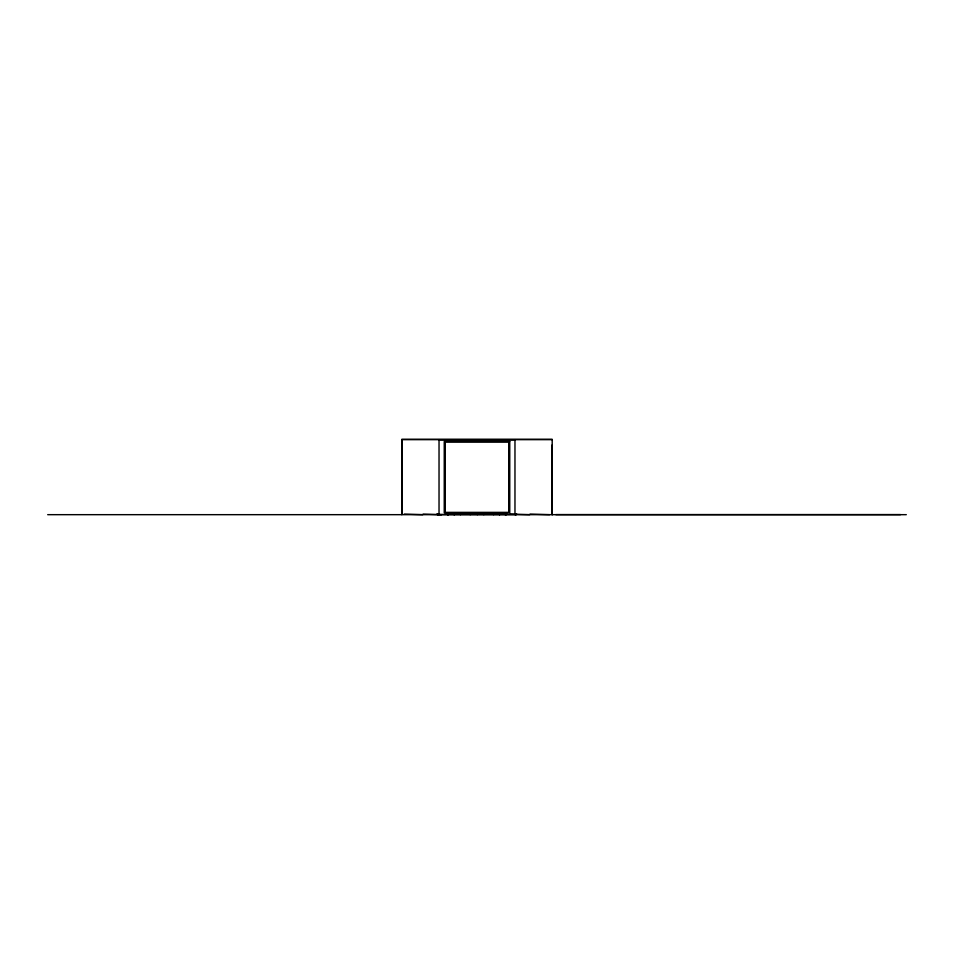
<?xml version="1.0" encoding="UTF-8"?>
<svg xmlns="http://www.w3.org/2000/svg" width="954" height="954" viewBox="0 0 954 954"><rect width="100%" height="100%" fill="white"/><g stroke="black" fill="none" stroke-linecap="round" stroke-linejoin="round"><path stroke-width="1.43" d="M552.199 444.874L552.199 514.671L552.199 439.329L401.801 439.329L401.801 514.671L401.92 444.874M447.724 513.789L447.557 514.671L447.271 513.789M448.642 514.075L448.475 514.671L448.642 513.789M505.537 513.789L505.346 514.671L505.06 513.789M506.455 513.789L506.276 514.671L506.002 514.075M447.736 514.075L447.378 514.552M505.525 514.075L505.334 514.671M506.455 514.075L506.097 514.552M483.833 514.671L484.227 513.789M493.612 514.671L494.005 513.789M437.755 514.671L438.375 513.979M516.674 514.075L516.209 514.671M515.577 514.099L515.959 514.671L515.47 513.789M437.755 514.051L438.089 514.671M515.637 514.671L515.935 513.979M438.327 514.671L438.816 513.789M454.319 514.671L454.903 513.789M499.705 514.671L500.301 513.789M552.199 439.615L401.801 439.615L401.861 444.588M439.567 439.818L514.433 439.818M460.007 513.789L460.388 514.671M469.785 513.789L470.179 514.671M404.317 514.087L422.777 514.671M423.087 514.087L441.571 514.671M445.101 514.182L506.646 514.182M510.128 514.087L529.697 514.671M530.019 514.087L549.599 514.671M439.567 514.48L514.433 514.48M555.848 514.611L900.457 514.611M47.7 514.671L906.3 514.671M454.021 514.671L453.412 513.789M499.395 514.671L498.823 513.789M437.051 513.789L437.516 514.671M437.886 514.552L437.612 513.789M448.297 514.552L448.189 513.789M477.06 513.789L477.286 514.671M514.969 439.615L514.969 514.671M439.031 439.615L439.031 514.671M509.758 441.535L444.242 441.535L444.242 512.751L509.758 512.751L509.758 441.535M508.72 441.917L445.279 441.917L445.279 512.37L508.72 512.37L508.72 441.917M515.398 514.671L514.898 514.075L515.387 514.671"/></g></svg>
